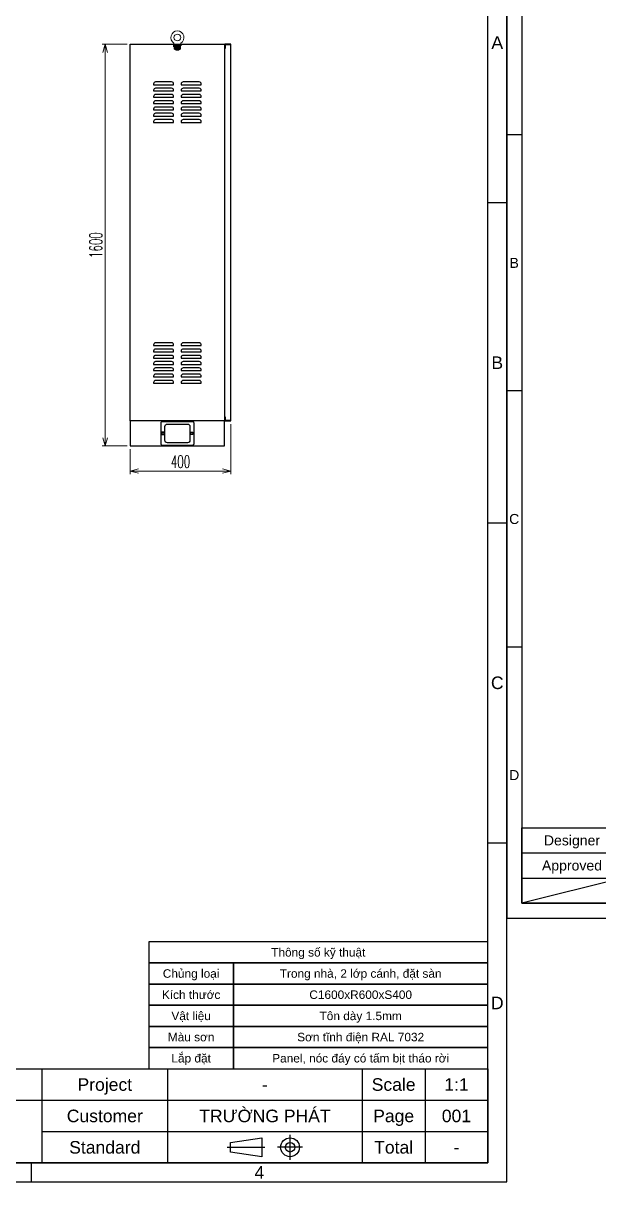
# Model space of a CAD drawing. Header units: millimetres. Extents: x 28713 to 59118, y -54378 to -19615.
# Drawn here: x 39374 to 41665, y -47613 to -42998 of the extents above; entities that cross this region are included whole.
import ezdxf
from ezdxf.enums import TextEntityAlignment as Align

# ---------------------------------------------------------------- set-up
doc = ezdxf.new("R2010")
doc.units = ezdxf.units.MM
doc.header["$LTSCALE"] = 3
doc.linetypes.add('ACAD_ISO04W100', pattern=[30, 24, -3, 0, -3])
doc.linetypes.add('CACHE2', pattern=[4.7625, 3.175, -1.5875])
for name, color, linetype in [('@.TEXT', 7, 'Continuous'), ('@.VISIBLE', 7, 'Continuous'), ('centerline', 6, 'ACAD_ISO04W100'), ('dim', 7, 'Continuous'), ('equipments', 2, 'Continuous')]:
    doc.layers.add(name, color=color, linetype=linetype)
doc.layers.add('FORT', color=2, linetype='Continuous', lineweight=35)
doc.layers.add('POINTILLE', color=8, linetype='CACHE2', lineweight=25)
doc.styles.add('Ann_w01', font='romans.shx', dxfattribs={"width": 0.6, "bigfont": 'chineset.shx'})
doc.styles.add('Arial', font='arial.ttf')
doc.dimstyles.new('Dim 01_SC25', dxfattribs={"dimscale": 25, "dimtxt": 2, "dimasz": 1.3, "dimexe": 0.5, "dimexo": 0.5, "dimgap": 0.5, "dimtad": 1, "dimdec": 1, "dimzin": 12, "dimdsep": 46, "dimtxsty": 'Ann_w01', "dimblk": 'OPEN30', "dimcen": 1.5, "dimclrd": 6, "dimclre": 6, "dimclrt": 3, "dimadec": 1, "dimazin": 3, "dimtm": 1e-09, "dimtfac": 1, "dimtdec": 1, "dimtmove": 0, "dimatfit": 3, "dimldrblk": 'OPEN30', "dimfxl": 1, "dimtolj": 1, "dimlwd": 20, "dimlwe": 20, "dimarcsym": 0})

# ---------------------------------------------------------------- blocks, each defined once
blk = doc.blocks.new('Standard ISO')
at = {"color": 6}
for p, q in [((4, -2), (4, 2)), ((-6, 0), (0, 0)), ((6, 0), (2, 0))]:
    blk.add_line(p, q, dxfattribs=at)
blk.add_lwpolyline([(-0.5, 1.5), (-0.5, -1.5), (-5.5, -0.75), (-5.5, 0.75), (-0.5, 1.5)])
for radius in [1.5, 0.75]:
    blk.add_circle((4, 0), radius)
blk = doc.blocks.new('KHUNG BAN VE (Made by Tung)')
at = {"layer": '@.VISIBLE', "color": 8}
for p, q in [((3, 156), (0, 156)), ((294, 156), (297, 156)), ((3, 105), (0, 105)), ((294, 105), (297, 105)), ((3, 54), (0, 54)), ((294, 54), (297, 54)), ((223, 18), (223, 3)), ((243, 18), (243, 3)), ((274, 18), (274, 3)), ((284, 18), (284, 3)), ((3, 13), (73, 13)), ((123, 13), (294, 13)), ((3, 8), (73, 8)), ((23, 8), (3, 3)), ((223, 8), (294, 8)), ((221.25, 3), (221.25, 0))]:
    blk.add_line(p, q, dxfattribs=at)
for points in [[(0, 0), (297, 0), (297, 210), (0, 210)], [(3, 3), (294, 3), (294, 207), (3, 207)], [(3, 18), (294, 18), (294, 3), (3, 3)]]:
    blk.add_lwpolyline(points, close=True, dxfattribs=at)
blk.add_blockref('Standard ISO', (258.5, 5.5))
at = {"layer": '@.TEXT', "color": 1, "style": 'Arial'}
for s, p in [('A', (295.5, 181.5)), ('B', (1.5, 130.5)), ('B', (295.5, 130.5)), ('C', (1.5, 79.5)), ('C', (295.5, 79.5)), ('D', (1.5, 28.5)), ('D', (295.5, 28.5)), ('4', (257.625, 1.5))]:
    blk.add_text(s, height=2, dxfattribs=at).set_placement(p, align=Align.MIDDLE_CENTER)
at = {"layer": '@.TEXT', "color": 2, "style": 'Arial'}
for s, p in [('Designer', (13, 15.5)), ('Project', (233, 15.5)), ('Scale', (279, 15.5)), ('Approved', (13, 10.5)), ('Customer', (233, 10.5)), ('Page', (279, 10.5)), ('Standard', (233, 5.5)), ('Total', (279, 5.5))]:
    blk.add_text(s, height=2, dxfattribs=at).set_placement(p, align=Align.MIDDLE_CENTER)
at = {"layer": '@.TEXT', "color": 1, "style": 'Arial'}
for tag, height, p in [('DESIGNER_NAME', 2, (38, 15.5)), ('PROJECT_CODE', 2, (258.5, 15.5)), ('SCALE', 2, (289, 15.5)), ('APPROVED_NAME', 2, (38, 10.5)), ('CUSTOMER_NAME', 2, (258.5, 10.5)), ('PAGE', 2, (289, 10.5)), ('DRAWING_NAME', 4, (173, 8)), ('TOTAL', 2, (289, 5.5))]:
    blk.add_attdef(tag, text='', height=height, dxfattribs=at).set_placement(p, align=Align.MIDDLE_CENTER)
blk = doc.blocks.new('Bảng thông số (Made by Tung)')
at = {"color": 8}
for points in [[(-80, 25), (0, 25), (0, 30), (-80, 30)], [(-80, 20), (-60, 20), (-60, 25), (-80, 25)], [(-60, 20), (0, 20), (0, 25), (-60, 25)], [(-80, 15), (-60, 15), (-60, 20), (-80, 20)], [(-60, 15), (0, 15), (0, 20), (-60, 20)], [(-80, 10), (-60, 10), (-60, 15), (-80, 15)], [(-60, 10), (0, 10), (0, 15), (-60, 15)], [(-80, 5), (-60, 5), (-60, 10), (-80, 10)], [(-60, 5), (0, 5), (0, 10), (-60, 10)], [(-80, 0), (-60, 0), (-60, 5), (-80, 5)], [(-60, 0), (0, 0), (0, 5), (-60, 5)]]:
    blk.add_lwpolyline(points, close=True, dxfattribs=at)
at = {"color": 4, "style": 'Arial'}
for tag, p in [('FORM', (-30, 22.5)), ('SIZE', (-30, 17.5)), ('MATERIAL', (-30, 12.5)), ('PAINTING', (-30, 7.5)), ('ASSEMBLY', (-30, 2.5))]:
    blk.add_attdef(tag, text='', height=2, dxfattribs=at).set_placement(p, align=Align.MIDDLE_CENTER)
at = {"layer": '@.TEXT', "color": 1, "style": 'Arial'}
blk.add_text('Thông số kỹ thuật', height=2, dxfattribs=at).set_placement((-40, 27.5), align=Align.MIDDLE_CENTER)
at = {"layer": '@.TEXT', "color": 2, "style": 'Arial'}
for s, p in [('Chủng loại', (-70, 22.5)), ('Kích thước', (-70, 17.5)), ('Vật liệu', (-70, 12.5)), ('Màu sơn', (-70, 7.5)), ('Lắp đặt', (-70, 2.5))]:
    blk.add_text(s, height=2, dxfattribs=at).set_placement(p, align=Align.MIDDLE_CENTER)
blk = doc.blocks.new('_Open30')
at = {"color": 0, "linetype": 'ByBlock', "lineweight": -2}
for p, q in [((-1, 0.27), (0, 0)), ((0, 0), (-1, -0.27)), ((0, 0), (-1, 0))]:
    blk.add_line(p, q, dxfattribs=at)
blk = doc.blocks.new('*D232')
at = {"layer": 'Defpoints', "color": 0, "transparency": 16777216}
for p in [(39700, -43081.8), (39800, -43081.8), (39800, -44681.8)]:
    blk.add_point(p, dxfattribs=at)
at = {"layer": 'dim', "color": 6, "lineweight": 20, "transparency": 16777216}
for p, q in [((39787.5, -43081.8), (39687.5, -43081.8)), ((39700, -44649.3), (39700, -43114.3)), ((39787.5, -44681.8), (39687.5, -44681.8))]:
    blk.add_line(p, q, dxfattribs=at)
at = {"layer": 'dim', "color": 6, "lineweight": 20, "transparency": 16777216, "xscale": 32.5, "yscale": 32.5, "zscale": 32.5}
for p, rotation in [((39700, -43081.8), 90), ((39700, -44681.8), 270)]:
    blk.add_blockref('_Open30', p, dxfattribs=dict(at, rotation=rotation))
at = {"layer": 'dim', "color": 3, "transparency": 16777216, "insert": (39662.5, -43881.8), "char_height": 50, "attachment_point": 5, "rotation": 90, "style": 'Ann_w01'}
blk.add_mtext('\\A1;1600', dxfattribs=at)
blk = doc.blocks.new('*D233')
at = {"layer": 'Defpoints', "color": 0, "transparency": 16777216}
for p in [(40200, -44581.8), (39800, -44681.8), (40200, -44781.8)]:
    blk.add_point(p, dxfattribs=at)
at = {"layer": 'dim', "color": 6, "lineweight": 20, "transparency": 16777216}
for p, q in [((40200, -44594.3), (40200, -44794.3)), ((39800, -44694.3), (39800, -44794.3)), ((39832.5, -44781.8), (40167.5, -44781.8))]:
    blk.add_line(p, q, dxfattribs=at)
at = {"layer": 'dim', "color": 6, "lineweight": 20, "transparency": 16777216, "xscale": 32.5, "yscale": 32.5, "zscale": 32.5, "rotation": 180}
blk.add_blockref('_Open30', (39800, -44781.8), dxfattribs=at)
at = {"layer": 'dim', "color": 6, "lineweight": 20, "transparency": 16777216, "xscale": 32.5, "yscale": 32.5, "zscale": 32.5}
blk.add_blockref('_Open30', (40200, -44781.8), dxfattribs=at)
at = {"layer": 'dim', "color": 3, "transparency": 16777216, "insert": (40000, -44744.3), "char_height": 50, "attachment_point": 5, "style": 'Ann_w01'}
blk.add_mtext('\\A1;400', dxfattribs=at)
blk = doc.blocks.new('HM12_COTE')
at = {"layer": 'FORT'}
for p, q in [((-11, 9.2), (-9.5, 10)), ((-11, 0.8), (-11, 9.2)), ((-9.5, 0), (-11, 0.8)), ((9.5, 10), (-9.5, 10)), ((-9.5, 0), (9.5, 0)), ((-5.5, 0.8), (-5.5, 9.2)), ((5.5, 0.8), (5.5, 9.2)), ((11, 9.2), (9.5, 10)), ((9.5, 0), (11, 0.8)), ((11, 0.8), (11, 9.2))]:
    blk.add_line(p, q, dxfattribs=at)
for centre, radius, start, end in [((-8.2, 5.1), 4.86, 55.6159, 124.3841), ((-8.2, 4.9), 4.86, 235.6159, 304.3841), ((0, -8.2), 18.2, 72.4121, 107.5879), ((0, 18.2), 18.2, 252.4121, 287.5879), ((8.2, 5.1), 4.86, 55.6159, 124.3841), ((8.2, 4.9), 4.86, 235.6159, 304.3841)]:
    blk.add_arc(centre, radius, start, end, dxfattribs=at)
blk = doc.blocks.new('CALE_M12_IPN')
at = {"layer": 'FORT'}
for p, q in [((-13.5, 3.61), (13.5, 3.61)), ((-13.5, -1.89), (-13.5, 3.61)), ((13.5, 1.89), (-13.5, -1.89)), ((13.5, 3.61), (13.5, 1.89))]:
    blk.add_line(p, q, dxfattribs=at)
at = {"layer": 'POINTILLE'}
for p, q in [((-7, 3.61), (-7, -0.98)), ((7, 3.61), (7, 0.98))]:
    blk.add_line(p, q, dxfattribs=at)
blk = doc.blocks.new('RONDELLE_M12')
at = {"layer": 'FORT'}
blk.add_lwpolyline([(-13.5, 2.5), (-13.5, 0), (13.5, 0), (13.5, 2.5)], close=True, dxfattribs=at)
at = {"layer": 'POINTILLE'}
for p, q in [((-7, 0), (-7, 2.5)), ((7, 0), (7, 2.5))]:
    blk.add_line(p, q, dxfattribs=at)

msp = doc.modelspace()

# ---------------------------------------------------------------- linework, layer by layer
for points in [[(40174.99, -44581.83), (39799.99, -44581.83), (39799.99, -43081.83), (40174.99, -43081.83)], [(40174.99, -44581.83), (39799.99, -44581.83), (39799.99, -44681.83), (40174.99, -44681.83)], [(39925.49, -44627.33), (39925.49, -44636.33), (39934.49, -44636.33), (39934.49, -44627.33)], [(40049.49, -44627.33), (40049.49, -44636.33), (40040.49, -44636.33), (40040.49, -44627.33)]]:
    msp.add_lwpolyline(points, close=True)
at = {"color": 4}
msp.add_lwpolyline([(40198.49, -44580.33), (40178.49, -44580.33), (40178.49, -44566.83), (40176.99, -44566.83), (40176.99, -44581.83), (40199.99, -44581.83), (40199.99, -43081.83), (40176.99, -43081.83), (40176.99, -43096.83), (40178.49, -43096.83), (40178.49, -43083.33), (40198.49, -43083.33)], close=True, dxfattribs=at)
at = {"color": 2}
for points in [[(39964.49, -43231.83), (39900.49, -43231.83, 0.4142136), (39892.49, -43239.83), (39892.49, -43242.83), (39972.49, -43242.83), (39972.49, -43239.83, 0.4142136)], [(40074.49, -43231.83), (40010.49, -43231.83, 0.4142136), (40002.49, -43239.83), (40002.49, -43242.83), (40082.49, -43242.83), (40082.49, -43239.83, 0.4142136)], [(39964.49, -43256.83), (39900.49, -43256.83, 0.4142136), (39892.49, -43264.83), (39892.49, -43267.83), (39972.49, -43267.83), (39972.49, -43264.83, 0.4142136)], [(39964.49, -43281.83), (39900.49, -43281.83, 0.4142136), (39892.49, -43289.83), (39892.49, -43292.83), (39972.49, -43292.83), (39972.49, -43289.83, 0.4142136)], [(40074.49, -43256.83), (40010.49, -43256.83, 0.4142136), (40002.49, -43264.83), (40002.49, -43267.83), (40082.49, -43267.83), (40082.49, -43264.83, 0.4142136)], [(40074.49, -43281.83), (40010.49, -43281.83, 0.4142136), (40002.49, -43289.83), (40002.49, -43292.83), (40082.49, -43292.83), (40082.49, -43289.83, 0.4142136)], [(39964.49, -43306.83), (39900.49, -43306.83, 0.4142136), (39892.49, -43314.83), (39892.49, -43317.83), (39972.49, -43317.83), (39972.49, -43314.83, 0.4142136)], [(39964.49, -43331.83), (39900.49, -43331.83, 0.4142136), (39892.49, -43339.83), (39892.49, -43342.83), (39972.49, -43342.83), (39972.49, -43339.83, 0.4142136)], [(40074.49, -43306.83), (40010.49, -43306.83, 0.4142136), (40002.49, -43314.83), (40002.49, -43317.83), (40082.49, -43317.83), (40082.49, -43314.83, 0.4142136)], [(40074.49, -43331.83), (40010.49, -43331.83, 0.4142136), (40002.49, -43339.83), (40002.49, -43342.83), (40082.49, -43342.83), (40082.49, -43339.83, 0.4142136)], [(39964.49, -43356.83), (39900.49, -43356.83, 0.4142136), (39892.49, -43364.83), (39892.49, -43367.83), (39972.49, -43367.83), (39972.49, -43364.83, 0.4142136)], [(40074.49, -43356.83), (40010.49, -43356.83, 0.4142136), (40002.49, -43364.83), (40002.49, -43367.83), (40082.49, -43367.83), (40082.49, -43364.83, 0.4142136)], [(39964.49, -43381.83), (39900.49, -43381.83, 0.4142136), (39892.49, -43389.83), (39892.49, -43392.83), (39972.49, -43392.83), (39972.49, -43389.83, 0.4142136)], [(40074.49, -43381.83), (40010.49, -43381.83, 0.4142136), (40002.49, -43389.83), (40002.49, -43392.83), (40082.49, -43392.83), (40082.49, -43389.83, 0.4142136)], [(39964.49, -44270.83), (39900.49, -44270.83, 0.4142136), (39892.49, -44278.83), (39892.49, -44281.83), (39972.49, -44281.83), (39972.49, -44278.83, 0.4142136)], [(39964.49, -44295.83), (39900.49, -44295.83, 0.4142136), (39892.49, -44303.83), (39892.49, -44306.83), (39972.49, -44306.83), (39972.49, -44303.83, 0.4142136)], [(40074.49, -44270.83), (40010.49, -44270.83, 0.4142136), (40002.49, -44278.83), (40002.49, -44281.83), (40082.49, -44281.83), (40082.49, -44278.83, 0.4142136)], [(40074.49, -44295.83), (40010.49, -44295.83, 0.4142136), (40002.49, -44303.83), (40002.49, -44306.83), (40082.49, -44306.83), (40082.49, -44303.83, 0.4142136)], [(39964.49, -44320.83), (39900.49, -44320.83, 0.4142136), (39892.49, -44328.83), (39892.49, -44331.83), (39972.49, -44331.83), (39972.49, -44328.83, 0.4142136)], [(39964.49, -44345.83), (39900.49, -44345.83, 0.4142136), (39892.49, -44353.83), (39892.49, -44356.83), (39972.49, -44356.83), (39972.49, -44353.83, 0.4142136)], [(40074.49, -44320.83), (40010.49, -44320.83, 0.4142136), (40002.49, -44328.83), (40002.49, -44331.83), (40082.49, -44331.83), (40082.49, -44328.83, 0.4142136)], [(40074.49, -44345.83), (40010.49, -44345.83, 0.4142136), (40002.49, -44353.83), (40002.49, -44356.83), (40082.49, -44356.83), (40082.49, -44353.83, 0.4142136)], [(39964.49, -44370.83), (39900.49, -44370.83, 0.4142136), (39892.49, -44378.83), (39892.49, -44381.83), (39972.49, -44381.83), (39972.49, -44378.83, 0.4142136)], [(40074.49, -44370.83), (40010.49, -44370.83, 0.4142136), (40002.49, -44378.83), (40002.49, -44381.83), (40082.49, -44381.83), (40082.49, -44378.83, 0.4142136)], [(39964.49, -44395.83), (39900.49, -44395.83, 0.4142136), (39892.49, -44403.83), (39892.49, -44406.83), (39972.49, -44406.83), (39972.49, -44403.83, 0.4142136)], [(39964.49, -44420.83), (39900.49, -44420.83, 0.4142136), (39892.49, -44428.83), (39892.49, -44431.83), (39972.49, -44431.83), (39972.49, -44428.83, 0.4142136)], [(40074.49, -44395.83), (40010.49, -44395.83, 0.4142136), (40002.49, -44403.83), (40002.49, -44406.83), (40082.49, -44406.83), (40082.49, -44403.83, 0.4142136)], [(40074.49, -44420.83), (40010.49, -44420.83, 0.4142136), (40002.49, -44428.83), (40002.49, -44431.83), (40082.49, -44431.83), (40082.49, -44428.83, 0.4142136)], [(40047.49, -44679.33), (39927.49, -44679.33, -0.4142136), (39922.49, -44674.33), (39922.49, -44589.33, -0.4142136), (39927.49, -44584.33), (40047.49, -44584.33, -0.4142136), (40052.49, -44589.33), (40052.49, -44674.33, -0.4142136)]]:
    msp.add_lwpolyline(points, format="xyb", close=True, dxfattribs=at)
msp.add_lwpolyline([(40027.49, -44669.33), (39947.49, -44669.33, -0.4142136), (39937.49, -44659.33), (39937.49, -44604.33, -0.4142136), (39947.49, -44594.33), (40027.49, -44594.33, -0.4142136), (40037.49, -44604.33), (40037.49, -44659.33, -0.4142136)], format="xyb", close=True)
for centre in [(39929.99, -44631.83), (40044.99, -44631.83)]:
    msp.add_circle(centre, 4.5, dxfattribs=at)
at = {"layer": 'centerline'}
msp.add_line((39987.49, -43083.83), (39987.49, -43079.83), dxfattribs=at)
at = {"layer": 'equipments', "lineweight": 0}
for p, q in [((39973.99, -43081.83), (39973.99, -43077.05)), ((40000.99, -43081.83), (39973.99, -43081.83)), ((39981.49, -43081.83), (39981.49, -43105.83)), ((39993.49, -43081.83), (39981.49, -43081.83)), ((39993.49, -43081.83), (39993.49, -43105.83)), ((40000.99, -43081.83), (40000.99, -43077.05)), ((39993.49, -43105.83), (39981.49, -43105.83))]:
    msp.add_line(p, q, dxfattribs=at)
at = {"layer": 'equipments', "color": 8, "lineweight": 0}
for p, q in [((39993.49, -43082.83), (39981.49, -43084.83)), ((39993.49, -43084.83), (39981.49, -43086.83)), ((39993.49, -43086.83), (39981.49, -43088.83)), ((39993.49, -43088.83), (39981.49, -43090.83)), ((39993.49, -43090.83), (39981.49, -43092.83)), ((39993.49, -43092.83), (39981.49, -43094.83)), ((39993.49, -43094.83), (39981.49, -43096.83)), ((39993.49, -43096.83), (39981.49, -43098.83)), ((39993.49, -43098.83), (39981.49, -43100.83)), ((39993.49, -43100.83), (39981.49, -43102.83)), ((39993.49, -43102.83), (39981.49, -43104.83))]:
    msp.add_line(p, q, dxfattribs=at)
at = {"layer": 'equipments', "lineweight": 0}
msp.add_circle((39987.49, -43054.83), 13.5, dxfattribs=at)
msp.add_arc((39987.49, -43054.83), 26, 301.28067, 238.71933, dxfattribs=at)

# ---------------------------------------------------------------- block references
for name, p in [('RONDELLE_M12', (39987.49, -43086.33)), ('CALE_M12_IPN', (39987.49, -43089.94)), ('HM12_COTE', (39987.49, -43101.83))]:
    msp.add_blockref(name, p)
at = {"xscale": 16.875, "yscale": 16.875, "zscale": 16.875}
msp.add_blockref('Bảng thông số (Made by Tung)', (41223.47, -47162.55), dxfattribs=at).add_auto_attribs({'MATERIAL': 'Tôn dày 1.5mm', 'ASSEMBLY': 'Panel, nóc đáy có tấm bịt tháo rời', 'PAINTING': 'Sơn tĩnh điện RAL 7032', 'SIZE': 'C1600xR600xS400', 'FORM': 'Trong nhà, 2 lớp cánh, đặt sàn'})
at = {"layer": '@.VISIBLE'}
ref = msp.add_blockref('KHUNG BAN VE (Made by Tung)', (33873.47, -47612.55), dxfattribs=dict(at, xscale=25, yscale=25, zscale=25))
ref.add_attrib('TOTAL', '-', dxfattribs={"layer": '@.TEXT', "color": 1, "height": 50, "style": 'Arial'}).set_placement((41098.47, -47475.05), align=Align.MIDDLE_CENTER)
ref.add_attrib('PAGE', '001', dxfattribs={"layer": '@.TEXT', "color": 1, "height": 50, "style": 'Arial'}).set_placement((41098.47, -47350.05), align=Align.MIDDLE_CENTER)
ref.add_attrib('SCALE', '1:1', dxfattribs={"layer": '@.TEXT', "color": 1, "height": 50, "style": 'Arial'}).set_placement((41098.47, -47225.05), align=Align.MIDDLE_CENTER)
ref.add_attrib('CUSTOMER_NAME', 'TRƯỜNG PHÁT', dxfattribs={"layer": '@.TEXT', "color": 1, "height": 50, "style": 'Arial'}).set_placement((40335.97, -47350.05), align=Align.MIDDLE_CENTER)
ref.add_attrib('PROJECT_CODE', '-', dxfattribs={"layer": '@.TEXT', "color": 1, "height": 50, "style": 'Arial'}).set_placement((40335.97, -47225.05), align=Align.MIDDLE_CENTER)
at = {"layer": '@.VISIBLE', "xscale": 20, "yscale": 20, "zscale": 20}
msp.add_blockref('KHUNG BAN VE (Made by Tung)', (41298.47, -46562.55), dxfattribs=at)

# ---------------------------------------------------------------- dimensions: what is measured, and where the dimension line sits
at = {"layer": 'dim'}
dim = msp.add_linear_dim(base=(39699.99, -43081.83), p1=(39799.99, -44681.83), p2=(39799.99, -43081.83), angle=90, dimstyle='Dim 01_SC25', dxfattribs=at)
dim.commit()
dim.dimension.update_dxf_attribs({"geometry": '*D232', "text_midpoint": (39662.49, -43881.83)})
dim = msp.add_linear_dim(base=(40199.99, -44781.83), p1=(39799.99, -44681.83), p2=(40199.99, -44581.83), dimstyle='Dim 01_SC25', dxfattribs=at)
dim.commit()
dim.dimension.update_dxf_attribs({"geometry": '*D233', "text_midpoint": (39999.99, -44744.33)})

doc.saveas('drawing.dxf')
